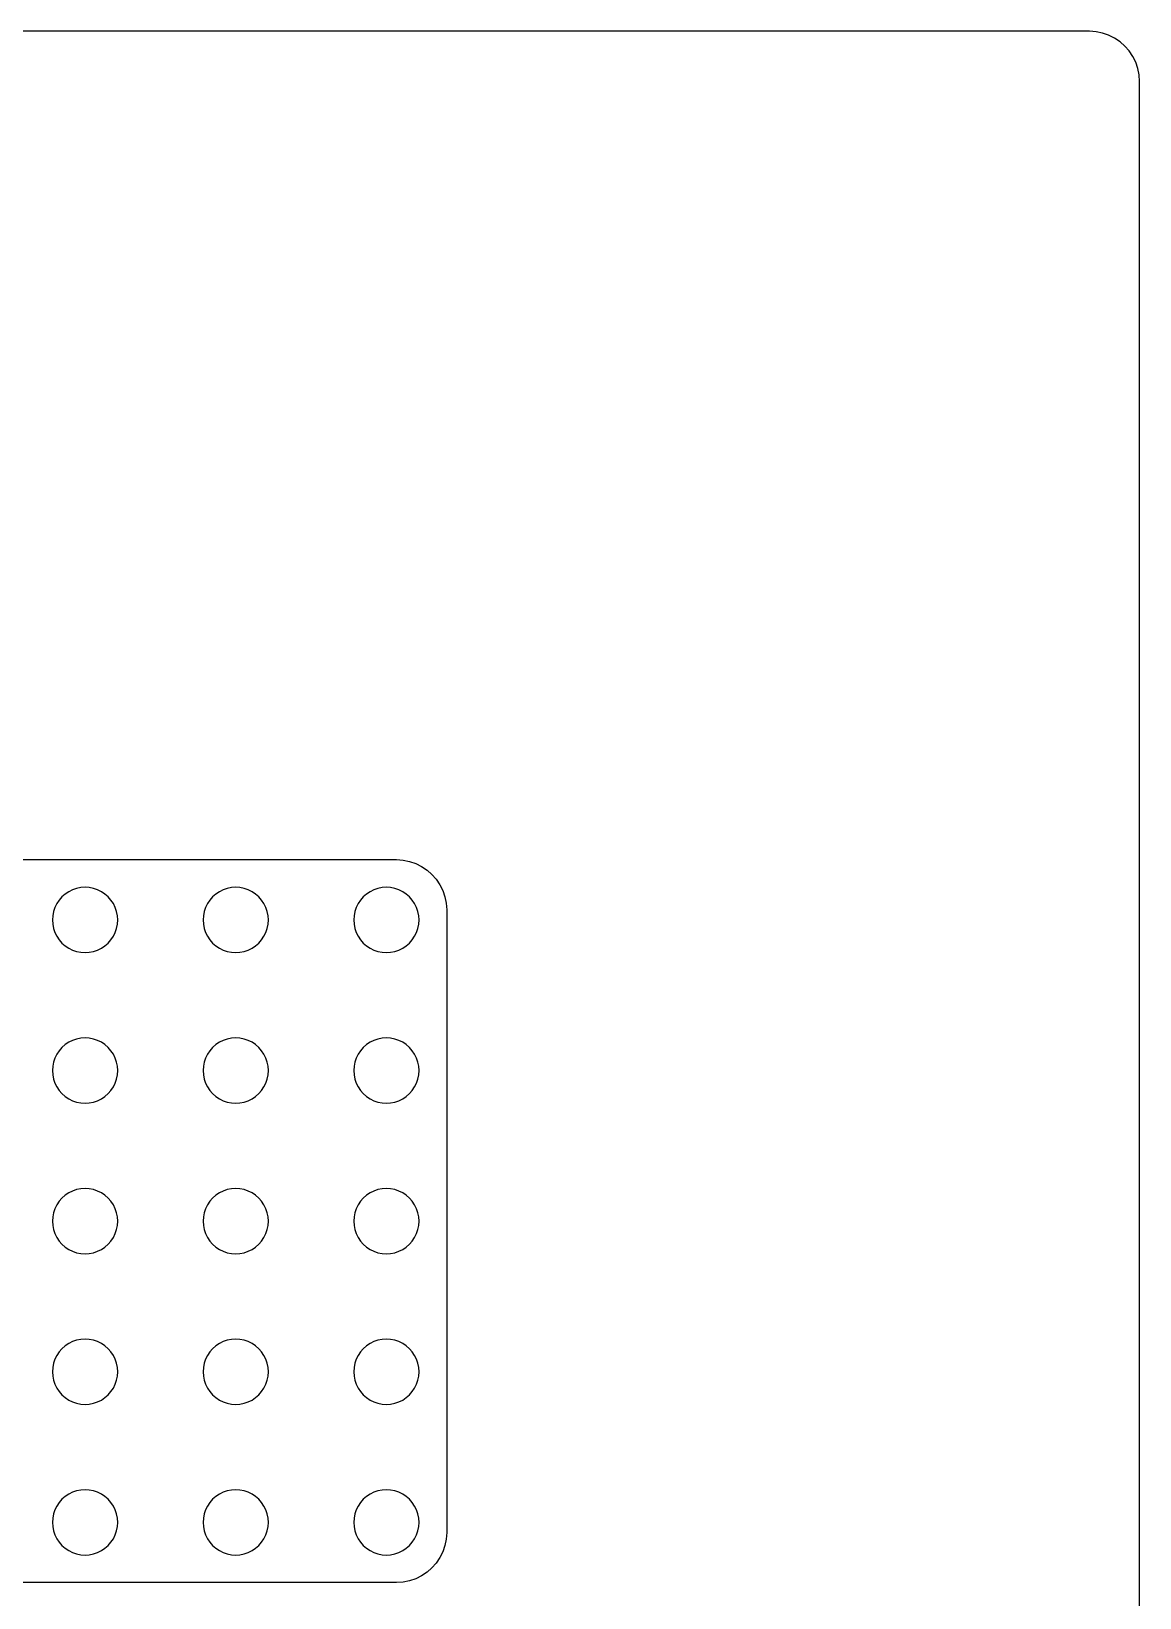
# Model space of a CAD drawing. Header units: metres. Extents: x -105 to 105, y -149 to 149.
# Drawn here: x -5.4 to 105, y -7.5 to 148.5 of the extents above; entities that cross this region are included whole.
import ezdxf

# ---------------------------------------------------------------- set-up
doc = ezdxf.new("R2010")
doc.units = ezdxf.units.M

msp = doc.modelspace()

# ---------------------------------------------------------------- linework, layer by layer
for p, q in [((100.005, 148.505), (-100.005, 148.505)), ((100.658, 148.462), (100.005, 148.505)), ((101.299, 148.335), (100.658, 148.462)), ((101.918, 148.124), (101.299, 148.335)), ((102.505, 147.835), (101.918, 148.124)), ((103.049, 147.472), (102.505, 147.835)), ((103.541, 147.041), (103.049, 147.472)), ((103.972, 146.549), (103.541, 147.041)), ((104.335, 146.005), (103.972, 146.549)), ((104.624, 145.418), (104.335, 146.005)), ((104.835, 144.799), (104.624, 145.418)), ((104.962, 144.158), (104.835, 144.799)), ((105.005, 143.505), (104.962, 144.158)), ((105.005, -143.505), (105.005, 143.505)), ((-31.005, 66.005), (31.005, 66.005)), ((31.005, 66.005), (31.6576, 65.9622)), ((31.6576, 65.9622), (32.2991, 65.8346)), ((32.2991, 65.8346), (32.9184, 65.6244)), ((32.9184, 65.6244), (33.505, 65.3351)), ((33.505, 65.3351), (34.0488, 64.9718)), ((34.0488, 64.9718), (34.5405, 64.5405)), ((34.5405, 64.5405), (34.9718, 64.0488)), ((34.9718, 64.0488), (35.3351, 63.505)), ((-1.97847, 62.5784), (-2.2981, 62.2981)), ((-1.625, 62.8146), (-1.97847, 62.5784)), ((-1.24371, 63.0026), (-1.625, 62.8146)), ((-0.84116, 63.1393), (-1.24371, 63.0026)), ((-0.42421, 63.2222), (-0.84116, 63.1393)), ((0, 63.25), (-0.42421, 63.2222)), ((0.42421, 63.2222), (0, 63.25)), ((0.84116, 63.1393), (0.42421, 63.2222)), ((1.24371, 63.0026), (0.84116, 63.1393)), ((1.625, 62.8146), (1.24371, 63.0026)), ((1.97847, 62.5784), (1.625, 62.8146)), ((2.2981, 62.2981), (1.97847, 62.5784)), ((13.0215, 62.5784), (12.7019, 62.2981)), ((13.375, 62.8146), (13.0215, 62.5784)), ((13.7563, 63.0026), (13.375, 62.8146)), ((14.1588, 63.1393), (13.7563, 63.0026)), ((14.5758, 63.2222), (14.1588, 63.1393)), ((15, 63.25), (14.5758, 63.2222)), ((15.4242, 63.2222), (15, 63.25)), ((15.8412, 63.1393), (15.4242, 63.2222)), ((16.2437, 63.0026), (15.8412, 63.1393)), ((16.625, 62.8146), (16.2437, 63.0026)), ((16.9785, 62.5784), (16.625, 62.8146)), ((17.2981, 62.2981), (16.9785, 62.5784)), ((28.0215, 62.5784), (27.7019, 62.2981)), ((28.375, 62.8146), (28.0215, 62.5784)), ((28.7563, 63.0026), (28.375, 62.8146)), ((29.1588, 63.1393), (28.7563, 63.0026)), ((29.5758, 63.2222), (29.1588, 63.1393)), ((30, 63.25), (29.5758, 63.2222)), ((30.4242, 63.2222), (30, 63.25)), ((30.8412, 63.1393), (30.4242, 63.2222)), ((31.2437, 63.0026), (30.8412, 63.1393)), ((31.625, 62.8146), (31.2437, 63.0026)), ((31.9785, 62.5784), (31.625, 62.8146)), ((32.2981, 62.2981), (31.9785, 62.5784)), ((35.3351, 63.505), (35.6244, 62.9184)), ((35.6244, 62.9184), (35.8346, 62.2991)), ((-3.00259, 61.2437), (-3.13925, 60.8412)), ((-2.81458, 61.625), (-3.00259, 61.2437)), ((-2.57838, 61.9785), (-2.81458, 61.625)), ((-2.2981, 62.2981), (-2.57838, 61.9785)), ((2.57838, 61.9785), (2.2981, 62.2981)), ((2.81458, 61.625), (2.57838, 61.9785)), ((3.00259, 61.2437), (2.81458, 61.625)), ((3.13925, 60.8412), (3.00259, 61.2437)), ((11.9974, 61.2437), (11.8607, 60.8412)), ((12.1854, 61.625), (11.9974, 61.2437)), ((12.4216, 61.9785), (12.1854, 61.625)), ((12.7019, 62.2981), (12.4216, 61.9785)), ((17.5784, 61.9785), (17.2981, 62.2981)), ((17.8146, 61.625), (17.5784, 61.9785)), ((18.0026, 61.2437), (17.8146, 61.625)), ((18.1393, 60.8412), (18.0026, 61.2437)), ((26.9974, 61.2437), (26.8607, 60.8412)), ((27.1854, 61.625), (26.9974, 61.2437)), ((27.4216, 61.9785), (27.1854, 61.625)), ((27.7019, 62.2981), (27.4216, 61.9785)), ((32.5784, 61.9785), (32.2981, 62.2981)), ((32.8146, 61.625), (32.5784, 61.9785)), ((33.0026, 61.2437), (32.8146, 61.625)), ((33.1393, 60.8412), (33.0026, 61.2437)), ((35.8346, 62.2991), (35.9622, 61.6576)), ((35.9622, 61.6576), (36.005, 61.005)), ((36.005, 61.005), (36.005, -1.00499)), ((-3.22218, 60.4242), (-3.25, 60)), ((-3.25, 60), (-3.22218, 59.5758)), ((-3.13925, 60.8412), (-3.22218, 60.4242)), ((-3.22218, 59.5758), (-3.13925, 59.1588)), ((3.22218, 60.4242), (3.13925, 60.8412)), ((3.13925, 59.1588), (3.22218, 59.5758)), ((3.25, 60), (3.22218, 60.4242)), ((3.22218, 59.5758), (3.25, 60)), ((11.7778, 60.4242), (11.75, 60)), ((11.75, 60), (11.7778, 59.5758)), ((11.8607, 60.8412), (11.7778, 60.4242)), ((11.7778, 59.5758), (11.8607, 59.1588)), ((18.2222, 60.4242), (18.1393, 60.8412)), ((18.1393, 59.1588), (18.2222, 59.5758)), ((18.25, 60), (18.2222, 60.4242)), ((18.2222, 59.5758), (18.25, 60)), ((26.7778, 60.4242), (26.75, 60)), ((26.75, 60), (26.7778, 59.5758)), ((26.8607, 60.8412), (26.7778, 60.4242)), ((26.7778, 59.5758), (26.8607, 59.1588)), ((33.2222, 60.4242), (33.1393, 60.8412)), ((33.1393, 59.1588), (33.2222, 59.5758)), ((33.25, 60), (33.2222, 60.4242)), ((33.2222, 59.5758), (33.25, 60)), ((-3.13925, 59.1588), (-3.00259, 58.7563)), ((-3.00259, 58.7563), (-2.81458, 58.375)), ((-2.81458, 58.375), (-2.57838, 58.0215)), ((-2.57838, 58.0215), (-2.2981, 57.7019)), ((2.2981, 57.7019), (2.57838, 58.0215)), ((2.57838, 58.0215), (2.81458, 58.375)), ((2.81458, 58.375), (3.00259, 58.7563)), ((3.00259, 58.7563), (3.13925, 59.1588)), ((11.8607, 59.1588), (11.9974, 58.7563)), ((11.9974, 58.7563), (12.1854, 58.375)), ((12.1854, 58.375), (12.4216, 58.0215)), ((12.4216, 58.0215), (12.7019, 57.7019)), ((17.2981, 57.7019), (17.5784, 58.0215)), ((17.5784, 58.0215), (17.8146, 58.375)), ((17.8146, 58.375), (18.0026, 58.7563)), ((18.0026, 58.7563), (18.1393, 59.1588)), ((26.8607, 59.1588), (26.9974, 58.7563)), ((26.9974, 58.7563), (27.1854, 58.375)), ((27.1854, 58.375), (27.4216, 58.0215)), ((27.4216, 58.0215), (27.7019, 57.7019)), ((32.2981, 57.7019), (32.5784, 58.0215)), ((32.5784, 58.0215), (32.8146, 58.375)), ((32.8146, 58.375), (33.0026, 58.7563)), ((33.0026, 58.7563), (33.1393, 59.1588)), ((-2.2981, 57.7019), (-1.97847, 57.4216)), ((-1.97847, 57.4216), (-1.625, 57.1854)), ((-1.625, 57.1854), (-1.24371, 56.9974)), ((-1.24371, 56.9974), (-0.84116, 56.8607)), ((-0.84116, 56.8607), (-0.42421, 56.7778)), ((-0.42421, 56.7778), (0, 56.75)), ((0, 56.75), (0.42421, 56.7778)), ((0.42421, 56.7778), (0.84116, 56.8607)), ((0.84116, 56.8607), (1.24371, 56.9974)), ((1.24371, 56.9974), (1.625, 57.1854)), ((1.625, 57.1854), (1.97847, 57.4216)), ((1.97847, 57.4216), (2.2981, 57.7019)), ((12.7019, 57.7019), (13.0215, 57.4216)), ((13.0215, 57.4216), (13.375, 57.1854)), ((13.375, 57.1854), (13.7563, 56.9974)), ((13.7563, 56.9974), (14.1588, 56.8607)), ((14.1588, 56.8607), (14.5758, 56.7778)), ((14.5758, 56.7778), (15, 56.75)), ((15, 56.75), (15.4242, 56.7778)), ((15.4242, 56.7778), (15.8412, 56.8607)), ((15.8412, 56.8607), (16.2437, 56.9974)), ((16.2437, 56.9974), (16.625, 57.1854)), ((16.625, 57.1854), (16.9785, 57.4216)), ((16.9785, 57.4216), (17.2981, 57.7019)), ((27.7019, 57.7019), (28.0215, 57.4216)), ((28.0215, 57.4216), (28.375, 57.1854)), ((28.375, 57.1854), (28.7563, 56.9974)), ((28.7563, 56.9974), (29.1588, 56.8607)), ((29.1588, 56.8607), (29.5758, 56.7778)), ((29.5758, 56.7778), (30, 56.75)), ((30, 56.75), (30.4242, 56.7778)), ((30.4242, 56.7778), (30.8412, 56.8607)), ((30.8412, 56.8607), (31.2437, 56.9974)), ((31.2437, 56.9974), (31.625, 57.1854)), ((31.625, 57.1854), (31.9785, 57.4216)), ((31.9785, 57.4216), (32.2981, 57.7019)), ((-2.57838, 46.9785), (-2.81458, 46.625)), ((-2.2981, 47.2981), (-2.57838, 46.9785)), ((-1.97847, 47.5784), (-2.2981, 47.2981)), ((-1.625, 47.8146), (-1.97847, 47.5784)), ((-1.24371, 48.0026), (-1.625, 47.8146)), ((-0.84116, 48.1393), (-1.24371, 48.0026)), ((-0.42421, 48.2222), (-0.84116, 48.1393)), ((0, 48.25), (-0.42421, 48.2222)), ((0.42421, 48.2222), (0, 48.25)), ((0.84116, 48.1393), (0.42421, 48.2222)), ((1.24371, 48.0026), (0.84116, 48.1393)), ((1.625, 47.8146), (1.24371, 48.0026)), ((1.97847, 47.5784), (1.625, 47.8146)), ((2.2981, 47.2981), (1.97847, 47.5784)), ((2.57838, 46.9785), (2.2981, 47.2981)), ((2.81458, 46.625), (2.57838, 46.9785)), ((12.4216, 46.9785), (12.1854, 46.625)), ((12.7019, 47.2981), (12.4216, 46.9785)), ((13.0215, 47.5784), (12.7019, 47.2981)), ((13.375, 47.8146), (13.0215, 47.5784)), ((13.7563, 48.0026), (13.375, 47.8146)), ((14.1588, 48.1393), (13.7563, 48.0026)), ((14.5758, 48.2222), (14.1588, 48.1393)), ((15, 48.25), (14.5758, 48.2222)), ((15.4242, 48.2222), (15, 48.25)), ((15.8412, 48.1393), (15.4242, 48.2222)), ((16.2437, 48.0026), (15.8412, 48.1393)), ((16.625, 47.8146), (16.2437, 48.0026)), ((16.9785, 47.5784), (16.625, 47.8146)), ((17.2981, 47.2981), (16.9785, 47.5784)), ((17.5784, 46.9785), (17.2981, 47.2981)), ((17.8146, 46.625), (17.5784, 46.9785)), ((27.4216, 46.9785), (27.1854, 46.625)), ((27.7019, 47.2981), (27.4216, 46.9785)), ((28.0215, 47.5784), (27.7019, 47.2981)), ((28.375, 47.8146), (28.0215, 47.5784)), ((28.7563, 48.0026), (28.375, 47.8146)), ((29.1588, 48.1393), (28.7563, 48.0026)), ((29.5758, 48.2222), (29.1588, 48.1393)), ((30, 48.25), (29.5758, 48.2222)), ((30.4242, 48.2222), (30, 48.25)), ((30.8412, 48.1393), (30.4242, 48.2222)), ((31.2437, 48.0026), (30.8412, 48.1393)), ((31.625, 47.8146), (31.2437, 48.0026)), ((31.9785, 47.5784), (31.625, 47.8146)), ((32.2981, 47.2981), (31.9785, 47.5784)), ((32.5784, 46.9785), (32.2981, 47.2981)), ((32.8146, 46.625), (32.5784, 46.9785)), ((-3.22218, 45.4242), (-3.25, 45)), ((-3.13925, 45.8412), (-3.22218, 45.4242)), ((-3.00259, 46.2437), (-3.13925, 45.8412)), ((-2.81458, 46.625), (-3.00259, 46.2437)), ((3.00259, 46.2437), (2.81458, 46.625)), ((3.13925, 45.8412), (3.00259, 46.2437)), ((3.22218, 45.4242), (3.13925, 45.8412)), ((3.25, 45), (3.22218, 45.4242)), ((11.7778, 45.4242), (11.75, 45)), ((11.8607, 45.8412), (11.7778, 45.4242)), ((11.9974, 46.2437), (11.8607, 45.8412)), ((12.1854, 46.625), (11.9974, 46.2437)), ((18.0026, 46.2437), (17.8146, 46.625)), ((18.1393, 45.8412), (18.0026, 46.2437)), ((18.2222, 45.4242), (18.1393, 45.8412)), ((18.25, 45), (18.2222, 45.4242)), ((26.7778, 45.4242), (26.75, 45)), ((26.8607, 45.8412), (26.7778, 45.4242)), ((26.9974, 46.2437), (26.8607, 45.8412)), ((27.1854, 46.625), (26.9974, 46.2437)), ((33.0026, 46.2437), (32.8146, 46.625)), ((33.1393, 45.8412), (33.0026, 46.2437)), ((33.2222, 45.4242), (33.1393, 45.8412)), ((33.25, 45), (33.2222, 45.4242)), ((-3.25, 45), (-3.22218, 44.5758)), ((-3.22218, 44.5758), (-3.13925, 44.1588)), ((-3.13925, 44.1588), (-3.00259, 43.7563)), ((-3.00259, 43.7563), (-2.81458, 43.375)), ((2.81458, 43.375), (3.00259, 43.7563)), ((3.00259, 43.7563), (3.13925, 44.1588)), ((3.13925, 44.1588), (3.22218, 44.5758)), ((3.22218, 44.5758), (3.25, 45)), ((11.75, 45), (11.7778, 44.5758)), ((11.7778, 44.5758), (11.8607, 44.1588)), ((11.8607, 44.1588), (11.9974, 43.7563)), ((11.9974, 43.7563), (12.1854, 43.375)), ((17.8146, 43.375), (18.0026, 43.7563)), ((18.0026, 43.7563), (18.1393, 44.1588)), ((18.1393, 44.1588), (18.2222, 44.5758)), ((18.2222, 44.5758), (18.25, 45)), ((26.75, 45), (26.7778, 44.5758)), ((26.7778, 44.5758), (26.8607, 44.1588)), ((26.8607, 44.1588), (26.9974, 43.7563)), ((26.9974, 43.7563), (27.1854, 43.375)), ((32.8146, 43.375), (33.0026, 43.7563)), ((33.0026, 43.7563), (33.1393, 44.1588)), ((33.1393, 44.1588), (33.2222, 44.5758)), ((33.2222, 44.5758), (33.25, 45)), ((-2.81458, 43.375), (-2.57838, 43.0215)), ((-2.57838, 43.0215), (-2.2981, 42.7019)), ((-2.2981, 42.7019), (-1.97847, 42.4216)), ((-1.97847, 42.4216), (-1.625, 42.1854)), ((-1.625, 42.1854), (-1.24371, 41.9974)), ((1.24371, 41.9974), (1.625, 42.1854)), ((1.625, 42.1854), (1.97847, 42.4216)), ((1.97847, 42.4216), (2.2981, 42.7019)), ((2.2981, 42.7019), (2.57838, 43.0215)), ((2.57838, 43.0215), (2.81458, 43.375)), ((12.1854, 43.375), (12.4216, 43.0215)), ((12.4216, 43.0215), (12.7019, 42.7019)), ((12.7019, 42.7019), (13.0215, 42.4216)), ((13.0215, 42.4216), (13.375, 42.1854)), ((13.375, 42.1854), (13.7563, 41.9974)), ((16.2437, 41.9974), (16.625, 42.1854)), ((16.625, 42.1854), (16.9785, 42.4216)), ((16.9785, 42.4216), (17.2981, 42.7019)), ((17.2981, 42.7019), (17.5784, 43.0215)), ((17.5784, 43.0215), (17.8146, 43.375)), ((27.1854, 43.375), (27.4216, 43.0215)), ((27.4216, 43.0215), (27.7019, 42.7019)), ((27.7019, 42.7019), (28.0215, 42.4216)), ((28.0215, 42.4216), (28.375, 42.1854)), ((28.375, 42.1854), (28.7563, 41.9974)), ((31.2437, 41.9974), (31.625, 42.1854)), ((31.625, 42.1854), (31.9785, 42.4216)), ((31.9785, 42.4216), (32.2981, 42.7019)), ((32.2981, 42.7019), (32.5784, 43.0215)), ((32.5784, 43.0215), (32.8146, 43.375)), ((-1.24371, 41.9974), (-0.84116, 41.8607)), ((-0.84116, 41.8607), (-0.42421, 41.7778)), ((-0.42421, 41.7778), (0, 41.75)), ((0, 41.75), (0.42421, 41.7778)), ((0.42421, 41.7778), (0.84116, 41.8607)), ((0.84116, 41.8607), (1.24371, 41.9974)), ((13.7563, 41.9974), (14.1588, 41.8607)), ((14.1588, 41.8607), (14.5758, 41.7778)), ((14.5758, 41.7778), (15, 41.75)), ((15, 41.75), (15.4242, 41.7778)), ((15.4242, 41.7778), (15.8412, 41.8607)), ((15.8412, 41.8607), (16.2437, 41.9974)), ((28.7563, 41.9974), (29.1588, 41.8607)), ((29.1588, 41.8607), (29.5758, 41.7778)), ((29.5758, 41.7778), (30, 41.75)), ((30, 41.75), (30.4242, 41.7778)), ((30.4242, 41.7778), (30.8412, 41.8607)), ((30.8412, 41.8607), (31.2437, 41.9974)), ((-1.625, 32.8146), (-1.97847, 32.5784)), ((-1.24371, 33.0026), (-1.625, 32.8146)), ((-0.84116, 33.1393), (-1.24371, 33.0026)), ((-0.42421, 33.2222), (-0.84116, 33.1393)), ((0, 33.25), (-0.42421, 33.2222)), ((0.42421, 33.2222), (0, 33.25)), ((0.84116, 33.1393), (0.42421, 33.2222)), ((1.24371, 33.0026), (0.84116, 33.1393)), ((1.625, 32.8146), (1.24371, 33.0026)), ((1.97847, 32.5784), (1.625, 32.8146)), ((13.375, 32.8146), (13.0215, 32.5784)), ((13.7563, 33.0026), (13.375, 32.8146)), ((14.1588, 33.1393), (13.7563, 33.0026)), ((14.5758, 33.2222), (14.1588, 33.1393)), ((15, 33.25), (14.5758, 33.2222)), ((15.4242, 33.2222), (15, 33.25)), ((15.8412, 33.1393), (15.4242, 33.2222)), ((16.2437, 33.0026), (15.8412, 33.1393)), ((16.625, 32.8146), (16.2437, 33.0026)), ((16.9785, 32.5784), (16.625, 32.8146)), ((28.375, 32.8146), (28.0215, 32.5784)), ((28.7563, 33.0026), (28.375, 32.8146)), ((29.1588, 33.1393), (28.7563, 33.0026)), ((29.5758, 33.2222), (29.1588, 33.1393)), ((30, 33.25), (29.5758, 33.2222)), ((30.4242, 33.2222), (30, 33.25)), ((30.8412, 33.1393), (30.4242, 33.2222)), ((31.2437, 33.0026), (30.8412, 33.1393)), ((31.625, 32.8146), (31.2437, 33.0026)), ((31.9785, 32.5784), (31.625, 32.8146)), ((-3.00259, 31.2437), (-3.13925, 30.8412)), ((-2.81458, 31.625), (-3.00259, 31.2437)), ((-2.57838, 31.9785), (-2.81458, 31.625)), ((-2.2981, 32.2981), (-2.57838, 31.9785)), ((-1.97847, 32.5784), (-2.2981, 32.2981)), ((2.2981, 32.2981), (1.97847, 32.5784)), ((2.57838, 31.9785), (2.2981, 32.2981)), ((2.81458, 31.625), (2.57838, 31.9785)), ((3.00259, 31.2437), (2.81458, 31.625)), ((3.13925, 30.8412), (3.00259, 31.2437)), ((11.9974, 31.2437), (11.8607, 30.8412)), ((12.1854, 31.625), (11.9974, 31.2437)), ((12.4216, 31.9785), (12.1854, 31.625)), ((12.7019, 32.2981), (12.4216, 31.9785)), ((13.0215, 32.5784), (12.7019, 32.2981)), ((17.2981, 32.2981), (16.9785, 32.5784)), ((17.5784, 31.9785), (17.2981, 32.2981)), ((17.8146, 31.625), (17.5784, 31.9785)), ((18.0026, 31.2437), (17.8146, 31.625)), ((18.1393, 30.8412), (18.0026, 31.2437)), ((26.9974, 31.2437), (26.8607, 30.8412)), ((27.1854, 31.625), (26.9974, 31.2437)), ((27.4216, 31.9785), (27.1854, 31.625)), ((27.7019, 32.2981), (27.4216, 31.9785)), ((28.0215, 32.5784), (27.7019, 32.2981)), ((32.2981, 32.2981), (31.9785, 32.5784)), ((32.5784, 31.9785), (32.2981, 32.2981)), ((32.8146, 31.625), (32.5784, 31.9785)), ((33.0026, 31.2437), (32.8146, 31.625)), ((33.1393, 30.8412), (33.0026, 31.2437)), ((-3.22218, 30.4242), (-3.25, 30)), ((-3.25, 30), (-3.22218, 29.5758)), ((-3.13925, 30.8412), (-3.22218, 30.4242)), ((3.22218, 30.4242), (3.13925, 30.8412)), ((3.25, 30), (3.22218, 30.4242)), ((3.22218, 29.5758), (3.25, 30)), ((11.7778, 30.4242), (11.75, 30)), ((11.75, 30), (11.7778, 29.5758)), ((11.8607, 30.8412), (11.7778, 30.4242)), ((18.2222, 30.4242), (18.1393, 30.8412)), ((18.25, 30), (18.2222, 30.4242)), ((18.2222, 29.5758), (18.25, 30)), ((26.7778, 30.4242), (26.75, 30)), ((26.75, 30), (26.7778, 29.5758)), ((26.8607, 30.8412), (26.7778, 30.4242)), ((33.2222, 30.4242), (33.1393, 30.8412)), ((33.25, 30), (33.2222, 30.4242)), ((33.2222, 29.5758), (33.25, 30)), ((-3.22218, 29.5758), (-3.13925, 29.1588)), ((-3.13925, 29.1588), (-3.00259, 28.7563)), ((-3.00259, 28.7563), (-2.81458, 28.375)), ((-2.81458, 28.375), (-2.57838, 28.0215)), ((2.57838, 28.0215), (2.81458, 28.375)), ((2.81458, 28.375), (3.00259, 28.7563)), ((3.00259, 28.7563), (3.13925, 29.1588)), ((3.13925, 29.1588), (3.22218, 29.5758)), ((11.7778, 29.5758), (11.8607, 29.1588)), ((11.8607, 29.1588), (11.9974, 28.7563)), ((11.9974, 28.7563), (12.1854, 28.375)), ((12.1854, 28.375), (12.4216, 28.0215)), ((17.5784, 28.0215), (17.8146, 28.375)), ((17.8146, 28.375), (18.0026, 28.7563)), ((18.0026, 28.7563), (18.1393, 29.1588)), ((18.1393, 29.1588), (18.2222, 29.5758)), ((26.7778, 29.5758), (26.8607, 29.1588)), ((26.8607, 29.1588), (26.9974, 28.7563)), ((26.9974, 28.7563), (27.1854, 28.375)), ((27.1854, 28.375), (27.4216, 28.0215)), ((32.5784, 28.0215), (32.8146, 28.375)), ((32.8146, 28.375), (33.0026, 28.7563)), ((33.0026, 28.7563), (33.1393, 29.1588)), ((33.1393, 29.1588), (33.2222, 29.5758)), ((-2.57838, 28.0215), (-2.2981, 27.7019)), ((-2.2981, 27.7019), (-1.97847, 27.4216)), ((-1.97847, 27.4216), (-1.625, 27.1854)), ((-1.625, 27.1854), (-1.24371, 26.9974)), ((-1.24371, 26.9974), (-0.84116, 26.8607)), ((-0.84116, 26.8607), (-0.42421, 26.7778)), ((-0.42421, 26.7778), (0, 26.75)), ((0, 26.75), (0.42421, 26.7778)), ((0.42421, 26.7778), (0.84116, 26.8607)), ((0.84116, 26.8607), (1.24371, 26.9974)), ((1.24371, 26.9974), (1.625, 27.1854)), ((1.625, 27.1854), (1.97847, 27.4216)), ((1.97847, 27.4216), (2.2981, 27.7019)), ((2.2981, 27.7019), (2.57838, 28.0215)), ((12.4216, 28.0215), (12.7019, 27.7019)), ((12.7019, 27.7019), (13.0215, 27.4216)), ((13.0215, 27.4216), (13.375, 27.1854)), ((13.375, 27.1854), (13.7563, 26.9974)), ((13.7563, 26.9974), (14.1588, 26.8607)), ((14.1588, 26.8607), (14.5758, 26.7778)), ((14.5758, 26.7778), (15, 26.75)), ((15, 26.75), (15.4242, 26.7778)), ((15.4242, 26.7778), (15.8412, 26.8607)), ((15.8412, 26.8607), (16.2437, 26.9974)), ((16.2437, 26.9974), (16.625, 27.1854)), ((16.625, 27.1854), (16.9785, 27.4216)), ((16.9785, 27.4216), (17.2981, 27.7019)), ((17.2981, 27.7019), (17.5784, 28.0215)), ((27.4216, 28.0215), (27.7019, 27.7019)), ((27.7019, 27.7019), (28.0215, 27.4216)), ((28.0215, 27.4216), (28.375, 27.1854)), ((28.375, 27.1854), (28.7563, 26.9974)), ((28.7563, 26.9974), (29.1588, 26.8607)), ((29.1588, 26.8607), (29.5758, 26.7778)), ((29.5758, 26.7778), (30, 26.75)), ((30, 26.75), (30.4242, 26.7778)), ((30.4242, 26.7778), (30.8412, 26.8607)), ((30.8412, 26.8607), (31.2437, 26.9974)), ((31.2437, 26.9974), (31.625, 27.1854)), ((31.625, 27.1854), (31.9785, 27.4216)), ((31.9785, 27.4216), (32.2981, 27.7019)), ((32.2981, 27.7019), (32.5784, 28.0215)), ((-2.2981, 17.2981), (-2.57838, 16.9785)), ((-1.97847, 17.5784), (-2.2981, 17.2981)), ((-1.625, 17.8146), (-1.97847, 17.5784)), ((-1.24371, 18.0026), (-1.625, 17.8146)), ((-0.84116, 18.1393), (-1.24371, 18.0026)), ((-0.42421, 18.2222), (-0.84116, 18.1393)), ((0, 18.25), (-0.42421, 18.2222)), ((0.42421, 18.2222), (0, 18.25)), ((0.84116, 18.1393), (0.42421, 18.2222)), ((1.24371, 18.0026), (0.84116, 18.1393)), ((1.625, 17.8146), (1.24371, 18.0026)), ((1.97847, 17.5784), (1.625, 17.8146)), ((2.2981, 17.2981), (1.97847, 17.5784)), ((2.57838, 16.9785), (2.2981, 17.2981)), ((12.7019, 17.2981), (12.4216, 16.9785)), ((13.0215, 17.5784), (12.7019, 17.2981)), ((13.375, 17.8146), (13.0215, 17.5784)), ((13.7563, 18.0026), (13.375, 17.8146)), ((14.1588, 18.1393), (13.7563, 18.0026)), ((14.5758, 18.2222), (14.1588, 18.1393)), ((15, 18.25), (14.5758, 18.2222)), ((15.4242, 18.2222), (15, 18.25)), ((15.8412, 18.1393), (15.4242, 18.2222)), ((16.2437, 18.0026), (15.8412, 18.1393)), ((16.625, 17.8146), (16.2437, 18.0026)), ((16.9785, 17.5784), (16.625, 17.8146)), ((17.2981, 17.2981), (16.9785, 17.5784)), ((17.5784, 16.9785), (17.2981, 17.2981)), ((27.7019, 17.2981), (27.4216, 16.9785)), ((28.0215, 17.5784), (27.7019, 17.2981)), ((28.375, 17.8146), (28.0215, 17.5784)), ((28.7563, 18.0026), (28.375, 17.8146)), ((29.1588, 18.1393), (28.7563, 18.0026)), ((29.5758, 18.2222), (29.1588, 18.1393)), ((30, 18.25), (29.5758, 18.2222)), ((30.4242, 18.2222), (30, 18.25)), ((30.8412, 18.1393), (30.4242, 18.2222)), ((31.2437, 18.0026), (30.8412, 18.1393)), ((31.625, 17.8146), (31.2437, 18.0026)), ((31.9785, 17.5784), (31.625, 17.8146)), ((32.2981, 17.2981), (31.9785, 17.5784)), ((32.5784, 16.9785), (32.2981, 17.2981)), ((-3.13925, 15.8412), (-3.22218, 15.4242)), ((-3.00259, 16.2437), (-3.13925, 15.8412)), ((-2.81458, 16.625), (-3.00259, 16.2437)), ((-2.57838, 16.9785), (-2.81458, 16.625)), ((2.81458, 16.625), (2.57838, 16.9785)), ((3.00259, 16.2437), (2.81458, 16.625)), ((3.13925, 15.8412), (3.00259, 16.2437)), ((3.22218, 15.4242), (3.13925, 15.8412)), ((11.8607, 15.8412), (11.7778, 15.4242)), ((11.9974, 16.2437), (11.8607, 15.8412)), ((12.1854, 16.625), (11.9974, 16.2437)), ((12.4216, 16.9785), (12.1854, 16.625)), ((17.8146, 16.625), (17.5784, 16.9785)), ((18.0026, 16.2437), (17.8146, 16.625)), ((18.1393, 15.8412), (18.0026, 16.2437)), ((18.2222, 15.4242), (18.1393, 15.8412)), ((26.8607, 15.8412), (26.7778, 15.4242)), ((26.9974, 16.2437), (26.8607, 15.8412)), ((27.1854, 16.625), (26.9974, 16.2437)), ((27.4216, 16.9785), (27.1854, 16.625)), ((32.8146, 16.625), (32.5784, 16.9785)), ((33.0026, 16.2437), (32.8146, 16.625)), ((33.1393, 15.8412), (33.0026, 16.2437)), ((33.2222, 15.4242), (33.1393, 15.8412)), ((-3.22218, 15.4242), (-3.25, 15)), ((-3.25, 15), (-3.22218, 14.5758)), ((-3.22218, 14.5758), (-3.13925, 14.1588)), ((-3.13925, 14.1588), (-3.00259, 13.7563)), ((3.00259, 13.7563), (3.13925, 14.1588)), ((3.13925, 14.1588), (3.22218, 14.5758)), ((3.25, 15), (3.22218, 15.4242)), ((3.22218, 14.5758), (3.25, 15)), ((11.7778, 15.4242), (11.75, 15)), ((11.75, 15), (11.7778, 14.5758)), ((11.7778, 14.5758), (11.8607, 14.1588)), ((11.8607, 14.1588), (11.9974, 13.7563)), ((18.0026, 13.7563), (18.1393, 14.1588)), ((18.1393, 14.1588), (18.2222, 14.5758)), ((18.25, 15), (18.2222, 15.4242)), ((18.2222, 14.5758), (18.25, 15)), ((26.7778, 15.4242), (26.75, 15)), ((26.75, 15), (26.7778, 14.5758)), ((26.7778, 14.5758), (26.8607, 14.1588)), ((26.8607, 14.1588), (26.9974, 13.7563)), ((33.0026, 13.7563), (33.1393, 14.1588)), ((33.1393, 14.1588), (33.2222, 14.5758)), ((33.25, 15), (33.2222, 15.4242)), ((33.2222, 14.5758), (33.25, 15)), ((-3.00259, 13.7563), (-2.81458, 13.375)), ((-2.81458, 13.375), (-2.57838, 13.0215)), ((-2.57838, 13.0215), (-2.2981, 12.7019)), ((-2.2981, 12.7019), (-1.97847, 12.4216)), ((1.97847, 12.4216), (2.2981, 12.7019)), ((2.2981, 12.7019), (2.57838, 13.0215)), ((2.57838, 13.0215), (2.81458, 13.375)), ((2.81458, 13.375), (3.00259, 13.7563)), ((11.9974, 13.7563), (12.1854, 13.375)), ((12.1854, 13.375), (12.4216, 13.0215)), ((12.4216, 13.0215), (12.7019, 12.7019)), ((12.7019, 12.7019), (13.0215, 12.4216)), ((16.9785, 12.4216), (17.2981, 12.7019)), ((17.2981, 12.7019), (17.5784, 13.0215)), ((17.5784, 13.0215), (17.8146, 13.375)), ((17.8146, 13.375), (18.0026, 13.7563)), ((26.9974, 13.7563), (27.1854, 13.375)), ((27.1854, 13.375), (27.4216, 13.0215)), ((27.4216, 13.0215), (27.7019, 12.7019)), ((27.7019, 12.7019), (28.0215, 12.4216)), ((31.9785, 12.4216), (32.2981, 12.7019)), ((32.2981, 12.7019), (32.5784, 13.0215)), ((32.5784, 13.0215), (32.8146, 13.375)), ((32.8146, 13.375), (33.0026, 13.7563)), ((-1.97847, 12.4216), (-1.625, 12.1854)), ((-1.625, 12.1854), (-1.24371, 11.9974)), ((-1.24371, 11.9974), (-0.84116, 11.8607)), ((-0.84116, 11.8607), (-0.42421, 11.7778)), ((-0.42421, 11.7778), (0, 11.75)), ((0, 11.75), (0.42421, 11.7778)), ((0.42421, 11.7778), (0.84116, 11.8607)), ((0.84116, 11.8607), (1.24371, 11.9974)), ((1.24371, 11.9974), (1.625, 12.1854)), ((1.625, 12.1854), (1.97847, 12.4216)), ((13.0215, 12.4216), (13.375, 12.1854)), ((13.375, 12.1854), (13.7563, 11.9974)), ((13.7563, 11.9974), (14.1588, 11.8607)), ((14.1588, 11.8607), (14.5758, 11.7778)), ((14.5758, 11.7778), (15, 11.75)), ((15, 11.75), (15.4242, 11.7778)), ((15.4242, 11.7778), (15.8412, 11.8607)), ((15.8412, 11.8607), (16.2437, 11.9974)), ((16.2437, 11.9974), (16.625, 12.1854)), ((16.625, 12.1854), (16.9785, 12.4216)), ((28.0215, 12.4216), (28.375, 12.1854)), ((28.375, 12.1854), (28.7563, 11.9974)), ((28.7563, 11.9974), (29.1588, 11.8607)), ((29.1588, 11.8607), (29.5758, 11.7778)), ((29.5758, 11.7778), (30, 11.75)), ((30, 11.75), (30.4242, 11.7778)), ((30.4242, 11.7778), (30.8412, 11.8607)), ((30.8412, 11.8607), (31.2437, 11.9974)), ((31.2437, 11.9974), (31.625, 12.1854)), ((31.625, 12.1854), (31.9785, 12.4216)), ((-0.84116, 3.13925), (-1.24371, 3.00261)), ((-0.42421, 3.22218), (-0.84116, 3.13925)), ((0, 3.25), (-0.42421, 3.22218)), ((0.42421, 3.22218), (0, 3.25)), ((0.84116, 3.13925), (0.42421, 3.22218)), ((1.24371, 3.00261), (0.84116, 3.13925)), ((14.1588, 3.13925), (13.7563, 3.00261)), ((14.5758, 3.22218), (14.1588, 3.13925)), ((15, 3.25), (14.5758, 3.22218)), ((15.4242, 3.22218), (15, 3.25)), ((15.8412, 3.13925), (15.4242, 3.22218)), ((16.2437, 3.00261), (15.8412, 3.13925)), ((29.1588, 3.13925), (28.7563, 3.00261)), ((29.5758, 3.22218), (29.1588, 3.13925)), ((30, 3.25), (29.5758, 3.22218)), ((30.4242, 3.22218), (30, 3.25)), ((30.8412, 3.13925), (30.4242, 3.22218)), ((31.2437, 3.00261), (30.8412, 3.13925)), ((-2.81458, 1.625), (-3.00259, 1.24371)), ((-2.57838, 1.97847), (-2.81458, 1.625)), ((-2.2981, 2.2981), (-2.57838, 1.97847)), ((-1.97847, 2.57838), (-2.2981, 2.2981)), ((-1.625, 2.81458), (-1.97847, 2.57838)), ((-1.24371, 3.00261), (-1.625, 2.81458)), ((1.625, 2.81458), (1.24371, 3.00261)), ((1.97847, 2.57838), (1.625, 2.81458)), ((2.2981, 2.2981), (1.97847, 2.57838)), ((2.57838, 1.97847), (2.2981, 2.2981)), ((2.81458, 1.625), (2.57838, 1.97847)), ((3.00259, 1.24371), (2.81458, 1.625)), ((12.1854, 1.625), (11.9974, 1.24371)), ((12.4216, 1.97847), (12.1854, 1.625)), ((12.7019, 2.2981), (12.4216, 1.97847)), ((13.0215, 2.57838), (12.7019, 2.2981)), ((13.375, 2.81458), (13.0215, 2.57838)), ((13.7563, 3.00261), (13.375, 2.81458)), ((16.625, 2.81458), (16.2437, 3.00261)), ((16.9785, 2.57838), (16.625, 2.81458)), ((17.2981, 2.2981), (16.9785, 2.57838)), ((17.5784, 1.97847), (17.2981, 2.2981)), ((17.8146, 1.625), (17.5784, 1.97847)), ((18.0026, 1.24371), (17.8146, 1.625)), ((27.1854, 1.625), (26.9974, 1.24371)), ((27.4216, 1.97847), (27.1854, 1.625)), ((27.7019, 2.2981), (27.4216, 1.97847)), ((28.0215, 2.57838), (27.7019, 2.2981)), ((28.375, 2.81458), (28.0215, 2.57838)), ((28.7563, 3.00261), (28.375, 2.81458)), ((31.625, 2.81458), (31.2437, 3.00261)), ((31.9785, 2.57838), (31.625, 2.81458)), ((32.2981, 2.2981), (31.9785, 2.57838)), ((32.5784, 1.97847), (32.2981, 2.2981)), ((32.8146, 1.625), (32.5784, 1.97847)), ((33.0026, 1.24371), (32.8146, 1.625)), ((-3.22218, 0.42421), (-3.25, 0)), ((-3.25, 0), (-3.22218, -0.42421)), ((-3.13925, 0.84116), (-3.22218, 0.42421)), ((-3.00259, 1.24371), (-3.13925, 0.84116)), ((3.13925, 0.84116), (3.00259, 1.24371)), ((3.22218, 0.42421), (3.13925, 0.84116)), ((3.25, 0), (3.22218, 0.42421)), ((3.22218, -0.42421), (3.25, 0)), ((11.7778, 0.42421), (11.75, 0)), ((11.75, 0), (11.7778, -0.42421)), ((11.8607, 0.84116), (11.7778, 0.42421)), ((11.9974, 1.24371), (11.8607, 0.84116)), ((18.1393, 0.84116), (18.0026, 1.24371)), ((18.2222, 0.42421), (18.1393, 0.84116)), ((18.25, 0), (18.2222, 0.42421)), ((18.2222, -0.42421), (18.25, 0)), ((26.7778, 0.42421), (26.75, 0)), ((26.75, 0), (26.7778, -0.42421)), ((26.8607, 0.84116), (26.7778, 0.42421)), ((26.9974, 1.24371), (26.8607, 0.84116)), ((33.1393, 0.84116), (33.0026, 1.24371)), ((33.2222, 0.42421), (33.1393, 0.84116)), ((33.25, 0), (33.2222, 0.42421)), ((33.2222, -0.42421), (33.25, 0)), ((-3.22218, -0.42421), (-3.13925, -0.84116)), ((-3.13925, -0.84116), (-3.00259, -1.24371)), ((-3.00259, -1.24371), (-2.81458, -1.625)), ((2.81458, -1.625), (3.00259, -1.24371)), ((3.00259, -1.24371), (3.13925, -0.84116)), ((3.13925, -0.84116), (3.22218, -0.42421)), ((11.7778, -0.42421), (11.8607, -0.84116)), ((11.8607, -0.84116), (11.9974, -1.24371)), ((11.9974, -1.24371), (12.1854, -1.625)), ((17.8146, -1.625), (18.0026, -1.24371)), ((18.0026, -1.24371), (18.1393, -0.84116)), ((18.1393, -0.84116), (18.2222, -0.42421)), ((26.7778, -0.42421), (26.8607, -0.84116)), ((26.8607, -0.84116), (26.9974, -1.24371)), ((26.9974, -1.24371), (27.1854, -1.625)), ((32.8146, -1.625), (33.0026, -1.24371)), ((33.0026, -1.24371), (33.1393, -0.84116)), ((33.1393, -0.84116), (33.2222, -0.42421)), ((36.005, -1.00499), (35.9622, -1.65762)), ((-2.81458, -1.625), (-2.57838, -1.97847)), ((-2.57838, -1.97847), (-2.2981, -2.2981)), ((-2.2981, -2.2981), (-1.97847, -2.57838)), ((-1.97847, -2.57838), (-1.625, -2.81458)), ((-1.625, -2.81458), (-1.24371, -3.00259)), ((-1.24371, -3.00259), (-0.84116, -3.13925)), ((0.84116, -3.13925), (1.24371, -3.00259)), ((1.24371, -3.00259), (1.625, -2.81458)), ((1.625, -2.81458), (1.97847, -2.57838)), ((1.97847, -2.57838), (2.2981, -2.2981)), ((2.2981, -2.2981), (2.57838, -1.97847)), ((2.57838, -1.97847), (2.81458, -1.625)), ((12.1854, -1.625), (12.4216, -1.97847)), ((12.4216, -1.97847), (12.7019, -2.2981)), ((12.7019, -2.2981), (13.0215, -2.57838)), ((13.0215, -2.57838), (13.375, -2.81458)), ((13.375, -2.81458), (13.7563, -3.00259)), ((13.7563, -3.00259), (14.1588, -3.13925)), ((15.8412, -3.13925), (16.2437, -3.00259)), ((16.2437, -3.00259), (16.625, -2.81458)), ((16.625, -2.81458), (16.9785, -2.57838)), ((16.9785, -2.57838), (17.2981, -2.2981)), ((17.2981, -2.2981), (17.5784, -1.97847)), ((17.5784, -1.97847), (17.8146, -1.625)), ((27.1854, -1.625), (27.4216, -1.97847)), ((27.4216, -1.97847), (27.7019, -2.2981)), ((27.7019, -2.2981), (28.0215, -2.57838)), ((28.0215, -2.57838), (28.375, -2.81458)), ((28.375, -2.81458), (28.7563, -3.00259)), ((28.7563, -3.00259), (29.1588, -3.13925)), ((30.8412, -3.13925), (31.2437, -3.00259)), ((31.2437, -3.00259), (31.625, -2.81458)), ((31.625, -2.81458), (31.9785, -2.57838)), ((31.9785, -2.57838), (32.2981, -2.2981)), ((32.2981, -2.2981), (32.5784, -1.97847)), ((32.5784, -1.97847), (32.8146, -1.625)), ((35.6244, -2.91841), (35.3351, -3.50499)), ((35.8346, -2.29909), (35.6244, -2.91841)), ((35.9622, -1.65762), (35.8346, -2.29909)), ((-0.84116, -3.13925), (-0.42421, -3.22218)), ((-0.42421, -3.22218), (0, -3.25)), ((0, -3.25), (0.42421, -3.22218)), ((0.42421, -3.22218), (0.84116, -3.13925)), ((14.1588, -3.13925), (14.5758, -3.22218)), ((14.5758, -3.22218), (15, -3.25)), ((15, -3.25), (15.4242, -3.22218)), ((15.4242, -3.22218), (15.8412, -3.13925)), ((29.1588, -3.13925), (29.5758, -3.22218)), ((29.5758, -3.22218), (30, -3.25)), ((30, -3.25), (30.4242, -3.22218)), ((30.4242, -3.22218), (30.8412, -3.13925)), ((34.5405, -4.54053), (34.0488, -4.97176)), ((34.9718, -4.0488), (34.5405, -4.54053)), ((35.3351, -3.50499), (34.9718, -4.0488)), ((31.005, -6.00499), (-31.005, -6.00499)), ((31.6576, -5.96222), (31.005, -6.00499)), ((32.2991, -5.83463), (31.6576, -5.96222)), ((32.9184, -5.62439), (32.2991, -5.83463)), ((33.505, -5.33511), (32.9184, -5.62439)), ((34.0488, -4.97176), (33.505, -5.33511))]:
    msp.add_line(p, q)

doc.saveas('drawing.dxf')
